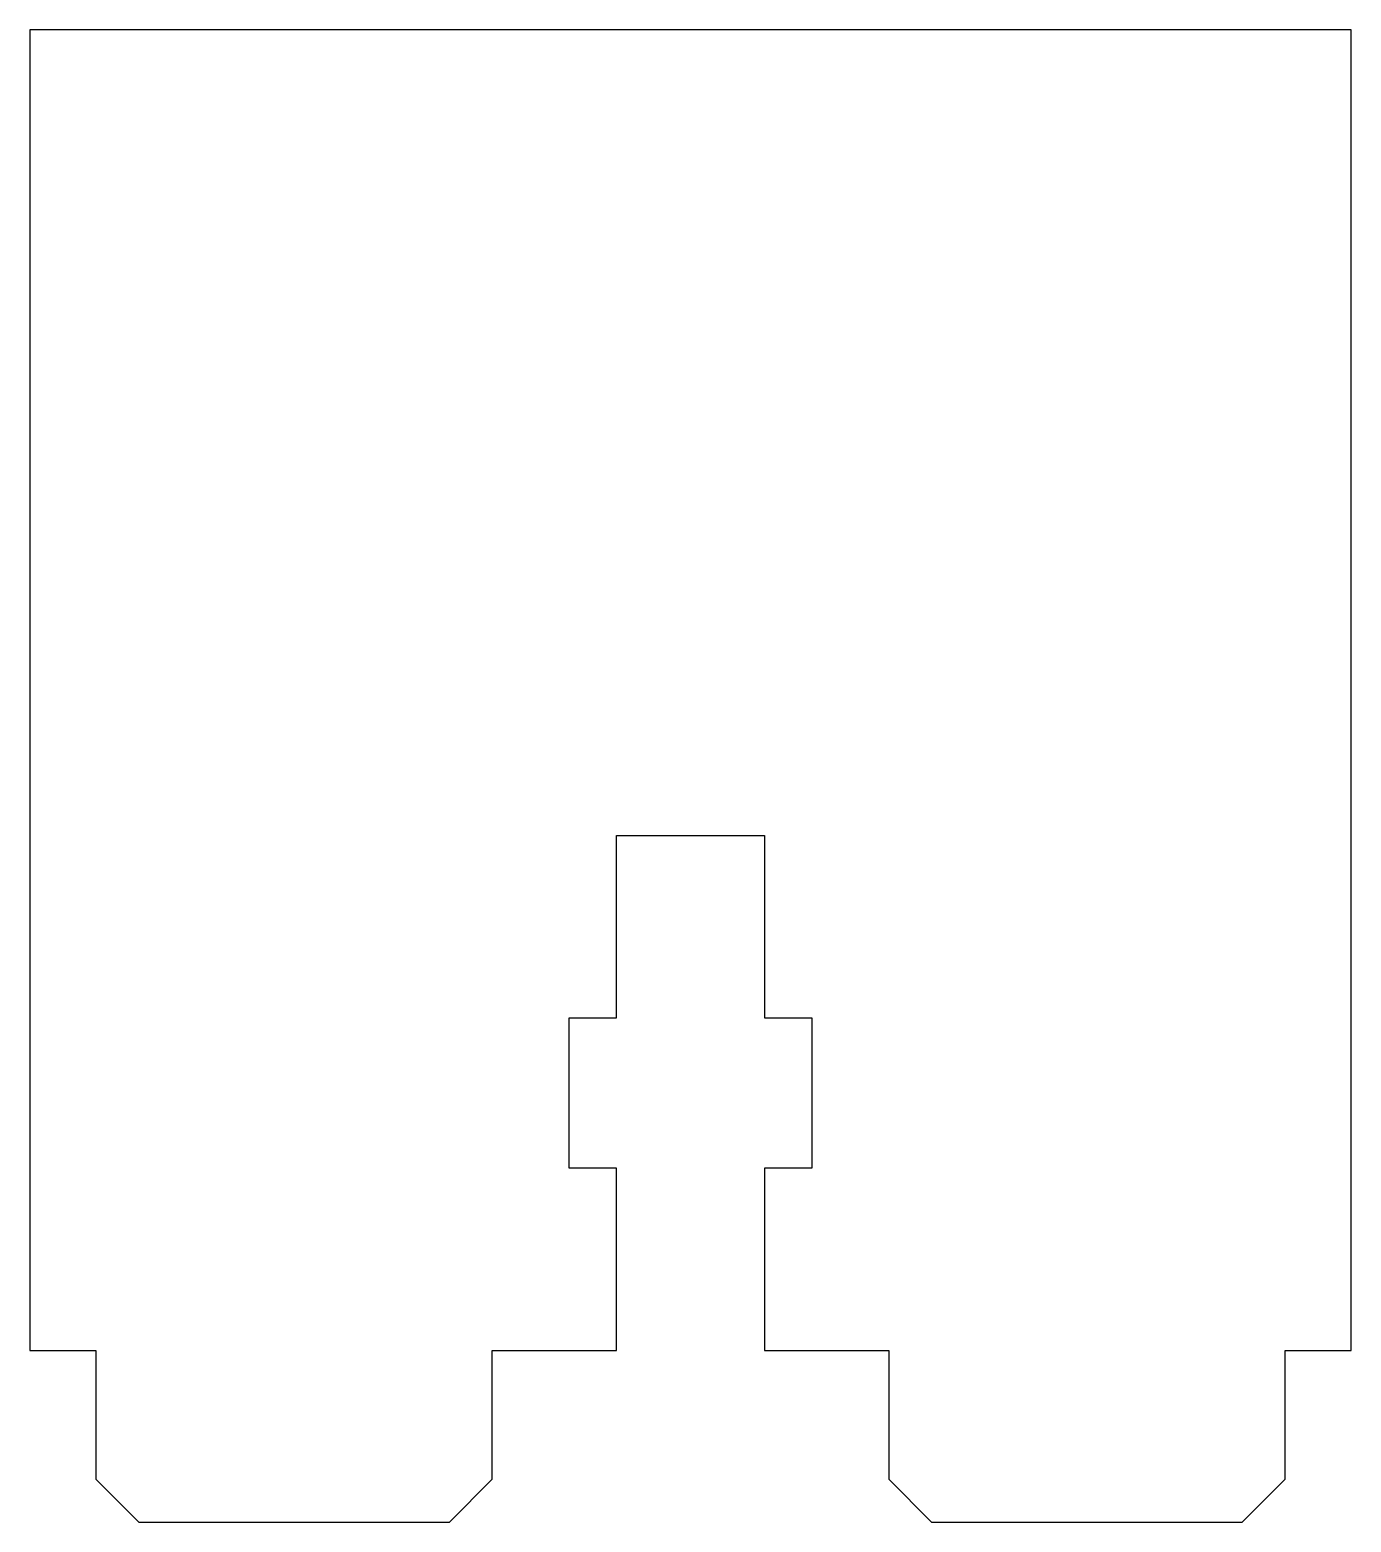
# Model space of a CAD drawing. Header units: metres. Extents: x -55 to -5, y -3.2 to 53.2.
import ezdxf

# ---------------------------------------------------------------- set-up
doc = ezdxf.new("R2010")
doc.units = ezdxf.units.M

msp = doc.modelspace()

# ---------------------------------------------------------------- linework, layer by layer
for p, q in [((-5, 53.25), (-55, 53.25)), ((-55, 53.25), (-55, 3.25)), ((-5, 3.25), (-5, 53.25)), ((-32.8, 15.85), (-32.8, 22.75)), ((-32.8, 22.75), (-27.2, 22.75)), ((-27.2, 22.75), (-27.2, 15.85)), ((-34.595, 10.15), (-34.595, 15.85)), ((-34.595, 15.85), (-32.8, 15.85)), ((-27.2, 15.85), (-25.405, 15.85)), ((-25.405, 15.85), (-25.405, 10.15)), ((-32.8, 10.15), (-34.595, 10.15)), ((-32.8, 3.25), (-32.8, 10.15)), ((-25.405, 10.15), (-27.2, 10.15)), ((-27.2, 10.15), (-27.2, 3.25)), ((-55, 3.25), (-52.5, 3.25)), ((-52.5, 3.25), (-52.5, -1.625)), ((-37.5, -1.625), (-37.5, 3.25)), ((-37.5, 3.25), (-32.8, 3.25)), ((-27.2, 3.25), (-22.5, 3.25)), ((-22.5, 3.25), (-22.5, -1.625)), ((-7.5, -1.625), (-7.5, 3.25)), ((-7.5, 3.25), (-5, 3.25)), ((-52.5, -1.625), (-50.875, -3.25)), ((-39.125, -3.25), (-37.5, -1.625)), ((-22.5, -1.625), (-20.875, -3.25)), ((-9.125, -3.25), (-7.5, -1.625)), ((-50.875, -3.25), (-39.125, -3.25)), ((-20.875, -3.25), (-9.125, -3.25))]:
    msp.add_line(p, q)

doc.saveas('drawing.dxf')
